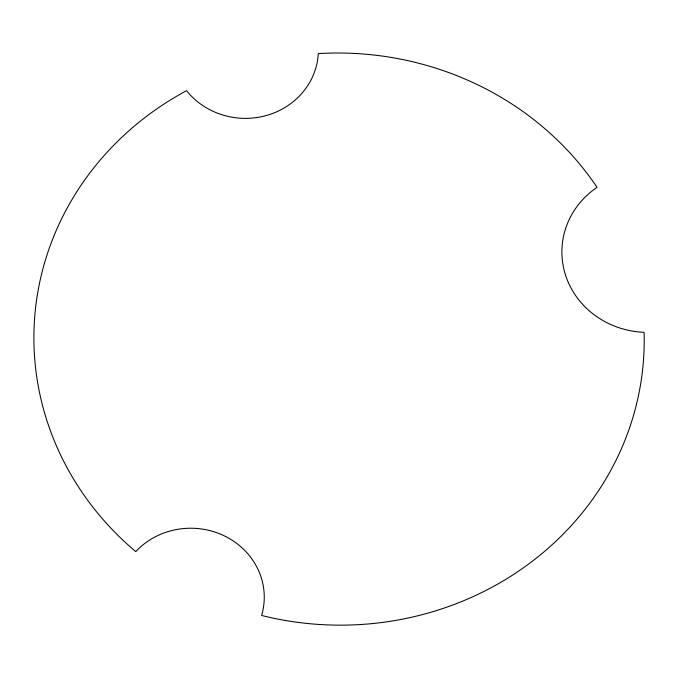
<?xml version="1.0" encoding="UTF-8"?>
<svg xmlns="http://www.w3.org/2000/svg" width="678" height="678" viewBox="0 0 678 678"><rect width="100%" height="100%" fill="white"/><g stroke="black" fill="none" stroke-linecap="round" stroke-linejoin="round"><path stroke-width="1.02" d="M225.672 536.535A73.249 68.648 1.9 0 0 135.753 551.604A305.185 286.048 1.9 0 1 186.552 90.683A73.249 68.648 1.9 0 0 266.479 115.48A73.249 68.648 1.9 0 0 318.279 53.596A305.185 286.048 1.9 0 1 597.047 187.323A85.453 80.097 1.9 0 0 565.596 275.302A85.453 80.097 1.9 0 0 644.1 332.313A305.185 286.048 1.9 0 1 261.606 615.471A73.249 68.648 1.9 0 0 225.672 536.535"/></g></svg>
